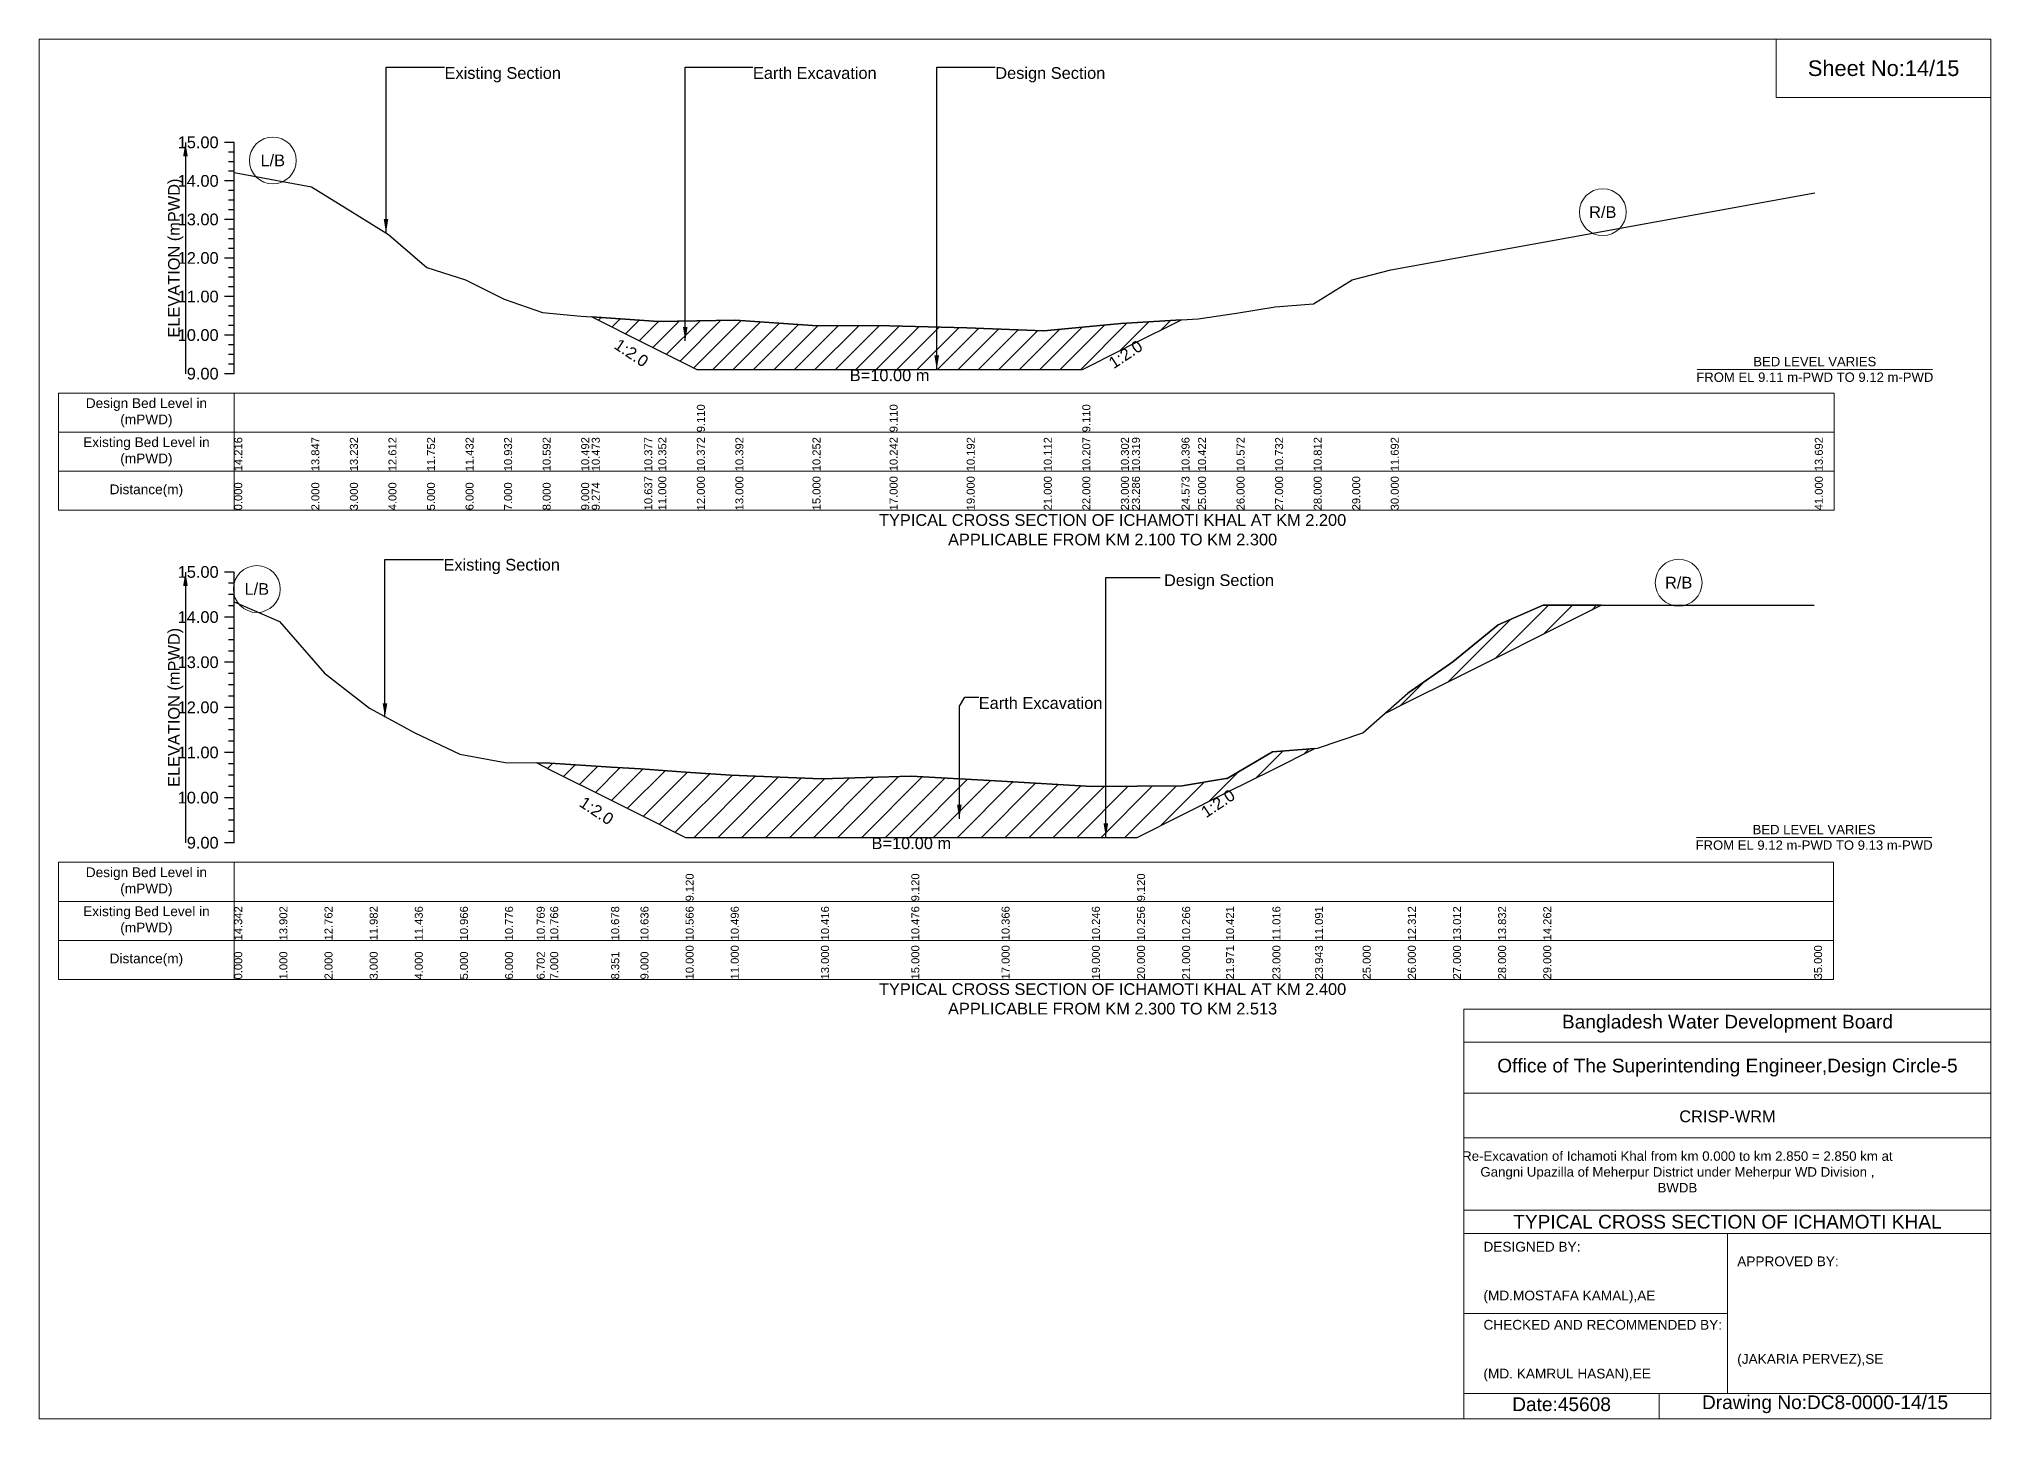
# Model space of a CAD drawing. Header units: inches. Extents: x 91000 to 258649, y -5656 to 4.
# Drawn here: x 240649 to 248649, y -5652 to 4 of the extents above; entities that cross this region are included whole.
import ezdxf

# ---------------------------------------------------------------- set-up
doc = ezdxf.new("R2010")
doc.units = ezdxf.units.IN
doc.header["$LTSCALE"] = 7
doc.header["$MEASUREMENT"] = 0
for name, color, linetype, lineweight in [('Cross section Data Border', 7, 'Continuous', 9), ('Cross Section Labels', 7, 'Continuous', 9), ('Existing_Bed_Level for Xsection', 7, 'Continuous', 25), ('Long Section Labels', 7, 'Continuous', 9)]:
    doc.layers.add(name, color=color, linetype=linetype, lineweight=lineweight)
doc.styles.get("Standard").update_dxf_attribs({"font": 'arial.ttf'})
doc.dimstyles.get("Standard").update_dxf_attribs({"dimtxt": 0.18, "dimasz": 0.18, "dimexe": 0.18, "dimexo": 0.0625, "dimgap": 0.09, "dimtad": 0, "dimtih": 1, "dimtoh": 1, "dimdec": 4, "dimzin": 0, "dimdsep": 46, "dimtxsty": 'Standard', "dimcen": 0.09, "dimadec": 0, "dimazin": 0, "dimtfac": 1, "dimtdec": 4, "dimtofl": 0, "dimtmove": 0, "dimatfit": 3, "dimfxl": 1, "dimtolj": 1, "dimtzin": 0, "dimarcsym": 0})
pattern_1 = [(45, (10649.46, 4.4), (-49.055533, 49.055533), [])]

msp = doc.modelspace()

# ---------------------------------------------------------------- hatches: boundary and pattern name
at = {"layer": 'Existing_Bed_Level for Xsection'}
h = msp.add_hatch(dxfattribs=at)
h.set_pattern_fill('ANSI31', color=256, scale=474, style=0)
h.set_pattern_definition([(45, (10649.46, 4.4), (-41.896077, 41.896077), [])])
h.paths.add_polyline_path([(242914.8, -1134.6), (243130.1, -1242.3), (243187.5, -1270.9), (243345.5, -1349.9), (243503.5, -1349.9), (243819.5, -1349.9), (244135.5, -1349.9), (244451.5, -1349.9), (244767.5, -1349.9), (244925.5, -1349.9), (245083.5, -1270.9), (245128.7, -1248.3), (245332, -1146.7), (245128.7, -1158.9), (245083.5, -1161.6), (244925.5, -1176.6), (244767.5, -1191.6), (244451.5, -1179), (244135.5, -1171.1), (243819.5, -1169.5), (243503.5, -1147.4), (243345.5, -1150.5), (243187.5, -1153.7), (243130.1, -1149.7)])
h = msp.add_hatch(dxfattribs=at)
h.set_pattern_fill('ANSI31', color=256, scale=555, style=0)
h.set_pattern_definition(pattern_1)
h.paths.add_polyline_path([(246165, -2760.1), (246259.5, -2712.9), (246444.5, -2620.4), (246629.5, -2527.9), (246814.5, -2435.4), (247052, -2316.6), (246814.5, -2316.6), (246629.5, -2396.2), (246444.5, -2547.9), (246259.5, -2677.4)])
h = msp.add_hatch(dxfattribs=at)
h.set_pattern_fill('ANSI31', color=256, scale=555, style=0)
h.set_pattern_definition(pattern_1)
h.paths.add_polyline_path([(242689.3, -2962.8), (242744.5, -2990.4), (242994.4, -3115.4), (243114.5, -3175.4), (243299.5, -3267.9), (243484.5, -3267.9), (243854.5, -3267.9), (244224.5, -3267.9), (244594.5, -3267.9), (244964.5, -3267.9), (245149.5, -3267.9), (245334.5, -3175.4), (245514.2, -3085.6), (245519.5, -3082.9), (245704.5, -2990.4), (245878.9, -2903.2), (245704.5, -2917.1), (245519.5, -3026.3), (245514.2, -3027.1), (245334.5, -3055.9), (245149.5, -3057.7), (244964.5, -3059.6), (244594.5, -3037.4), (244224.5, -3017), (243854.5, -3028.1), (243484.5, -3013.3), (243299.5, -3000.4), (243114.5, -2987.4), (242994.4, -2979.6), (242744.5, -2963.4)])

# ---------------------------------------------------------------- linework, layer by layer
at = {"layer": 'Cross section Data Border'}
for points in [[(240729.5, -1447.3), (248007.5, -1447.3), (248007.5, -1927.3), (240729.5, -1927.3)], [(240729.5, -3370.1), (248004.5, -3370.1), (248004.5, -3850.1), (240729.5, -3850.1)]]:
    msp.add_lwpolyline(points, close=True, dxfattribs=at)
for points in [[(241449.5, -1447.3), (241449.5, -1927.3)], [(240729.5, -1607.3), (248007.5, -1607.3)], [(240729.5, -1767.3), (248007.5, -1767.3)], [(241449.5, -3370.1), (241449.5, -3850.1)], [(240729.5, -3530.1), (248004.5, -3530.1)], [(240729.5, -3690.1), (248004.5, -3690.1)]]:
    msp.add_lwpolyline(points, dxfattribs=at)
at = {"layer": 'Cross Section Labels'}
for points in [[(247445.2, -1349.9), (248409.7, -1349.9)], [(247442.2, -3267.9), (248406.7, -3267.9)]]:
    msp.add_lwpolyline(points, dxfattribs=at)
for centre in [(241607.5, -493.3), (247058.5, -705), (241542, -2250), (247369.5, -2224.1)]:
    msp.add_circle(centre, 96, dxfattribs=at)
at = {"layer": 'Existing_Bed_Level for Xsection'}
for points in [[(241449.5, -419.3), (241409.5, -419.3)], [(241449.5, -458.8), (241425.5, -458.8)], [(241449.5, -1367.3), (241449.5, -1209.3), (241449.5, -1051.3), (241449.5, -893.3), (241449.5, -735.3), (241449.5, -577.3), (241449.5, -419.3)], [(241449.5, -498.3), (241425.5, -498.3)], [(241449.5, -537.8), (241425.5, -537.8)], [(241449.5, -543.2), (241765.5, -601.5), (241923.5, -698.6), (242081.5, -796.6), (242239.5, -932.5), (242397.5, -983), (242555.5, -1062), (242713.5, -1115.8), (242871.5, -1131.6), (242914.8, -1134.6), (243130.1, -1149.7), (243187.5, -1153.7), (243345.5, -1150.5), (243345.5, -1150.5), (243503.5, -1147.4), (243819.5, -1169.5), (244135.5, -1171.1), (244135.5, -1171.1), (244451.5, -1179), (244767.5, -1191.6), (244925.5, -1176.6), (244925.5, -1176.6), (245083.5, -1161.6), (245128.7, -1158.9), (245332, -1146.7), (245399.5, -1142.6), (245557.5, -1118.9), (245715.5, -1093.6), (245873.5, -1081), (246031.5, -983), (246189.5, -942), (247927.5, -626)], [(241449.5, -577.3), (241409.5, -577.3)], [(241449.5, -616.8), (241425.5, -616.8)], [(241449.5, -656.3), (241425.5, -656.3)], [(241449.5, -695.8), (241425.5, -695.8)], [(241449.5, -735.3), (241409.5, -735.3)], [(241449.5, -774.8), (241425.5, -774.8)], [(241449.5, -814.3), (241425.5, -814.3)], [(241449.5, -853.8), (241425.5, -853.8)], [(241449.5, -893.3), (241409.5, -893.3)], [(241449.5, -932.8), (241425.5, -932.8)], [(241449.5, -972.3), (241425.5, -972.3)], [(241449.5, -1011.8), (241425.5, -1011.8)], [(241449.5, -1051.3), (241409.5, -1051.3)], [(241449.5, -1090.8), (241425.5, -1090.8)], [(241449.5, -1130.3), (241425.5, -1130.3)], [(241449.5, -1169.8), (241425.5, -1169.8)], [(241449.5, -1209.3), (241409.5, -1209.3)], [(241449.5, -1248.8), (241425.5, -1248.8)], [(241449.5, -1288.3), (241425.5, -1288.3)], [(241449.5, -1327.8), (241425.5, -1327.8)], [(241449.5, -1367.3), (241409.5, -1367.3)], [(241449.5, -2180.1), (241409.5, -2180.1)], [(241449.5, -2226.4), (241425.5, -2226.4)], [(241449.5, -3290.1), (241449.5, -3105.1), (241449.5, -2920.1), (241449.5, -2735.1), (241449.5, -2550.1), (241449.5, -2365.1), (241449.5, -2180.1)], [(241449.5, -2272.6), (241425.5, -2272.6)], [(241449.5, -2318.9), (241425.5, -2318.9)], [(241449.5, -2301.8), (241634.5, -2383.2), (241819.5, -2594.1), (242004.5, -2738.4), (242189.5, -2839.4), (242374.5, -2926.4), (242559.5, -2961.5), (242689.3, -2962.8), (242744.5, -2963.4), (242994.4, -2979.6), (243114.5, -2987.4), (243299.5, -3000.4), (243299.5, -3000.4), (243484.5, -3013.3), (243854.5, -3028.1), (244224.5, -3017), (244224.5, -3017), (244594.5, -3037.4), (244964.5, -3059.6), (245149.5, -3057.7), (245149.5, -3057.7), (245334.5, -3055.9), (245514.2, -3027.1), (245519.5, -3026.3), (245704.5, -2917.1), (245878.9, -2903.2), (245889.5, -2902.3), (246074.5, -2839.4), (246259.5, -2677.4), (246444.5, -2547.9), (246629.5, -2396.2), (246814.5, -2316.6), (247924.5, -2316.6)], [(241449.5, -2365.1), (241409.5, -2365.1)], [(241449.5, -2411.4), (241425.5, -2411.4)], [(241449.5, -2457.6), (241425.5, -2457.6)], [(241449.5, -2550.1), (241409.5, -2550.1)], [(241449.5, -2503.9), (241425.5, -2503.9)], [(241449.5, -2596.4), (241425.5, -2596.4)], [(241449.5, -2642.6), (241425.5, -2642.6)], [(241449.5, -2688.9), (241425.5, -2688.9)], [(241449.5, -2735.1), (241409.5, -2735.1)], [(241449.5, -2781.4), (241425.5, -2781.4)], [(241449.5, -2827.6), (241425.5, -2827.6)], [(241449.5, -2873.9), (241425.5, -2873.9)], [(241449.5, -2920.1), (241409.5, -2920.1)], [(241449.5, -2966.4), (241425.5, -2966.4)], [(241449.5, -3012.6), (241425.5, -3012.6)], [(241449.5, -3105.1), (241409.5, -3105.1)], [(241449.5, -3058.9), (241425.5, -3058.9)], [(241449.5, -3151.4), (241425.5, -3151.4)], [(241449.5, -3197.6), (241425.5, -3197.6)], [(241449.5, -3243.9), (241425.5, -3243.9)], [(241449.5, -3290.1), (241409.5, -3290.1)]]:
    msp.add_lwpolyline(points, dxfattribs=at)
for points in [[(242914.8, -1134.6), (243130.1, -1242.3), (243187.5, -1270.9), (243345.5, -1349.9), (243345.5, -1349.9), (243503.5, -1349.9), (243819.5, -1349.9), (244135.5, -1349.9), (244135.5, -1349.9), (244451.5, -1349.9), (244767.5, -1349.9), (244925.5, -1349.9), (244925.5, -1349.9), (245083.5, -1270.9), (245128.7, -1248.3), (245332, -1146.7), (245332, -1146.7), (245332, -1146.7), (245128.7, -1158.9), (245083.5, -1161.6), (244925.5, -1176.6), (244925.5, -1176.6), (244767.5, -1191.6), (244451.5, -1179), (244135.5, -1171.1), (244135.5, -1171.1), (243819.5, -1169.5), (243503.5, -1147.4), (243345.5, -1150.5), (243345.5, -1150.5), (243187.5, -1153.7), (243130.1, -1149.7)], [(246165, -2760.1), (246259.5, -2712.9), (246444.5, -2620.4), (246629.5, -2527.9), (246814.5, -2435.4), (247052, -2316.6), (246814.5, -2316.6), (246629.5, -2396.2), (246444.5, -2547.9), (246259.5, -2677.4)], [(242689.3, -2962.8), (242689.3, -2962.8), (242744.5, -2990.4), (242994.4, -3115.4), (243114.5, -3175.4), (243299.5, -3267.9), (243299.5, -3267.9), (243484.5, -3267.9), (243854.5, -3267.9), (244224.5, -3267.9), (244224.5, -3267.9), (244594.5, -3267.9), (244964.5, -3267.9), (245149.5, -3267.9), (245149.5, -3267.9), (245334.5, -3175.4), (245514.2, -3085.6), (245519.5, -3082.9), (245704.5, -2990.4), (245878.9, -2903.2), (245878.9, -2903.2), (245878.9, -2903.2), (245704.5, -2917.1), (245519.5, -3026.3), (245514.2, -3027.1), (245334.5, -3055.9), (245149.5, -3057.7), (245149.5, -3057.7), (244964.5, -3059.6), (244594.5, -3037.4), (244224.5, -3017), (244224.5, -3017), (243854.5, -3028.1), (243484.5, -3013.3), (243299.5, -3000.4), (243299.5, -3000.4), (243114.5, -2987.4), (242994.4, -2979.6), (242744.5, -2963.4), (242689.3, -2962.8)]]:
    msp.add_lwpolyline(points, close=True, dxfattribs=at)
at = {"layer": 'Long Section Labels'}
for points in [[(240649.5, 4.4), (248649.5, 4.4), (248649.5, -5651.6), (240649.5, -5651.6)], [(247769.5, 4.4), (248649.5, 4.4), (248649.5, -235.6), (247769.5, -235.6)]]:
    msp.add_lwpolyline(points, close=True, dxfattribs=at)
for points in [[(246489.5, -5651.6), (246489.5, -3971.6), (248649.5, -3971.6)], [(246489.5, -4107.6), (248649.5, -4107.6)], [(246489.5, -4315.6), (248649.5, -4315.6)], [(246489.5, -4499.6), (248649.5, -4499.6)], [(246489.5, -4795.6), (248649.5, -4795.6)], [(246489.5, -4891.6), (248649.5, -4891.6)], [(247569.5, -4891.6), (247569.5, -5547.6)], [(246489.5, -5219.6), (247569.5, -5219.6)], [(246489.5, -5547.6), (248649.5, -5547.6)], [(247289.5, -5547.6), (247289.5, -5651.6)]]:
    msp.add_lwpolyline(points, dxfattribs=at)

# ---------------------------------------------------------------- texts
at = {"layer": 'Cross section Data Border', "char_height": 40, "width": 640, "attachment_point": 5}
for s, insert in [('Design Bed Level in (mPWD)', (241089.5, -1527.3)), ('Existing Bed Level in (mPWD)', (241089.5, -1687.3)), ('Distance(m)', (241089.5, -1847.3)), ('Design Bed Level in (mPWD)', (241089.5, -3450.1)), ('Existing Bed Level in (mPWD)', (241089.5, -3610.1)), ('Distance(m)', (241089.5, -3770.1))]:
    msp.add_mtext(s, dxfattribs=dict(at, insert=insert))
at = {"layer": 'Cross Section Labels'}
for s, insert, char_height, attachment_point in [('Existing Section', (242311.5, -110.8), 48, 1), ('Earth Excavation', (243575.5, -110.8), 48, 1), ('Design Section', (244568.7, -110.8), 48, 1), ('L/B', (241607.5, -493.3), 48, 5), ('R/B', (247058.5, -705), 48, 5), ('B=10.00 m', (244135.5, -1349.9), 48, 2), ('BED LEVEL VARIES ^JFROM EL 9.11 m-PWD TO 9.12 m-PWD', (247927.5, -1349.9), 38.4, 5), ('TYPICAL CROSS SECTION OF ICHAMOTI KHAL AT KM 2.200^JAPPLICABLE FROM KM 2.100 TO KM 2.300', (245049.5, -2007.3), 48, 5), ('Existing Section', (242307.2, -2126.3), 48, 1), ('L/B', (241542, -2250), 48, 5), ('Design Section', (245260.1, -2189.5), 48, 1), ('R/B', (247369.5, -2224.1), 48, 5), ('Earth Excavation', (244500.9, -2693), 48, 1), ('B=10.00 m', (244224.5, -3267.9), 48, 2), ('BED LEVEL VARIES ^JFROM EL 9.12 m-PWD TO 9.13 m-PWD', (247924.5, -3267.9), 38.4, 5), ('TYPICAL CROSS SECTION OF ICHAMOTI KHAL AT KM 2.400^JAPPLICABLE FROM KM 2.300 TO KM 2.513', (245049.5, -3930.1), 48, 5)]:
    msp.add_mtext(s, dxfattribs=dict(at, insert=insert, char_height=char_height, attachment_point=attachment_point))
at = {"layer": 'Cross Section Labels', "char_height": 48, "attachment_point": 2}
for insert, rotation in [((243090.6, -1262), 326.30993), ((245089.2, -1268), 33.69007), ((242948.1, -3138.5), 326.30993), ((245467.9, -3108.7), 33.69007)]:
    msp.add_mtext('1:2.0', dxfattribs=dict(at, insert=insert, rotation=rotation))
at = {"layer": 'Existing_Bed_Level for Xsection', "char_height": 48, "attachment_point": 6}
for s, insert in [('15.00', (241385.5, -419.3)), ('14.00', (241385.5, -577.3)), ('13.00', (241385.5, -735.3)), ('12.00', (241385.5, -893.3)), ('11.00', (241385.5, -1051.3)), ('10.00', (241385.5, -1209.3)), ('9.00', (241385.5, -1367.3)), ('15.00', (241385.5, -2180.1)), ('14.00', (241385.5, -2365.1)), ('13.00', (241385.5, -2550.1)), ('12.00', (241385.5, -2735.1)), ('11.00', (241385.5, -2920.1)), ('10.00', (241385.5, -3105.1)), ('9.00', (241385.5, -3290.1))]:
    msp.add_mtext(s, dxfattribs=dict(at, insert=insert))
at = {"layer": 'Existing_Bed_Level for Xsection', "rotation": 90}
for s, insert, char_height, attachment_point in [('ELEVATION (mPWD)', (241209.5, -893.3), 48, 5), ('9.110', (243345.5, -1607.3), 32.8, 1), ('9.110', (244135.5, -1607.3), 32.8, 1), ('9.110', (244925.5, -1607.3), 32.8, 1), ('14.216', (241449.5, -1767.3), 32.8, 1), ('13.847', (241765.5, -1767.3), 32.8, 1), ('13.232', (241923.5, -1767.3), 32.8, 1), ('12.612', (242081.5, -1767.3), 32.8, 1), ('11.752', (242239.5, -1767.3), 32.8, 1), ('11.432', (242397.5, -1767.3), 32.8, 1), ('10.932', (242555.5, -1767.3), 32.8, 1), ('10.592', (242713.5, -1767.3), 32.8, 1), ('10.492', (242871.5, -1767.3), 32.8, 1), ('10.473', (242914.8, -1767.3), 32.8, 1), ('10.377', (243130.1, -1767.3), 32.8, 1), ('10.352', (243187.5, -1767.3), 32.8, 1), ('10.372', (243345.5, -1767.3), 32.8, 1), ('10.392', (243503.5, -1767.3), 32.8, 1), ('10.252', (243819.5, -1767.3), 32.8, 1), ('10.242', (244135.5, -1767.3), 32.8, 1), ('10.192', (244451.5, -1767.3), 32.8, 1), ('10.112', (244767.5, -1767.3), 32.8, 1), ('10.207', (244925.5, -1767.3), 32.8, 1), ('10.302', (245083.5, -1767.3), 32.8, 1), ('10.319', (245128.7, -1767.3), 32.8, 1), ('10.396', (245332, -1767.3), 32.8, 1), ('10.422', (245399.5, -1767.3), 32.8, 1), ('10.572', (245557.5, -1767.3), 32.8, 1), ('10.732', (245715.5, -1767.3), 32.8, 1), ('10.812', (245873.5, -1767.3), 32.8, 1), ('11.692', (246189.5, -1767.3), 32.8, 1), ('13.692', (247927.5, -1767.3), 32.8, 1), ('0.000', (241449.5, -1927.3), 32.8, 1), ('2.000', (241765.5, -1927.3), 32.8, 1), ('3.000', (241923.5, -1927.3), 32.8, 1), ('4.000', (242081.5, -1927.3), 32.8, 1), ('5.000', (242239.5, -1927.3), 32.8, 1), ('6.000', (242397.5, -1927.3), 32.8, 1), ('7.000', (242555.5, -1927.3), 32.8, 1), ('8.000', (242713.5, -1927.3), 32.8, 1), ('9.000', (242871.5, -1927.3), 32.8, 1), ('9.274', (242914.8, -1927.3), 32.8, 1), ('10.637', (243130.1, -1927.3), 32.8, 1), ('11.000', (243187.5, -1927.3), 32.8, 1), ('12.000', (243345.5, -1927.3), 32.8, 1), ('13.000', (243503.5, -1927.3), 32.8, 1), ('15.000', (243819.5, -1927.3), 32.8, 1), ('17.000', (244135.5, -1927.3), 32.8, 1), ('19.000', (244451.5, -1927.3), 32.8, 1), ('21.000', (244767.5, -1927.3), 32.8, 1), ('22.000', (244925.5, -1927.3), 32.8, 1), ('23.000', (245083.5, -1927.3), 32.8, 1), ('23.286', (245128.7, -1927.3), 32.8, 1), ('24.573', (245332, -1927.3), 32.8, 1), ('25.000', (245399.5, -1927.3), 32.8, 1), ('26.000', (245557.5, -1927.3), 32.8, 1), ('27.000', (245715.5, -1927.3), 32.8, 1), ('28.000', (245873.5, -1927.3), 32.8, 1), ('29.000', (246031.5, -1927.3), 32.8, 1), ('30.000', (246189.5, -1927.3), 32.8, 1), ('41.000', (247927.5, -1927.3), 32.8, 1), ('ELEVATION (mPWD)', (241209.5, -2735.1), 48, 5), ('9.120', (243299.5, -3530.1), 32.8, 1), ('9.120', (244224.5, -3530.1), 32.8, 1), ('9.120', (245149.5, -3530.1), 32.8, 1), ('14.342', (241449.5, -3690.1), 32.8, 1), ('13.902', (241634.5, -3690.1), 32.8, 1), ('12.762', (241819.5, -3690.1), 32.8, 1), ('11.982', (242004.5, -3690.1), 32.8, 1), ('11.436', (242189.5, -3690.1), 32.8, 1), ('10.966', (242374.5, -3690.1), 32.8, 1), ('10.776', (242559.5, -3690.1), 32.8, 1), ('10.769', (242689.3, -3690.1), 32.8, 1), ('10.766', (242744.5, -3690.1), 32.8, 1), ('10.678', (242994.4, -3690.1), 32.8, 1), ('10.636', (243114.5, -3690.1), 32.8, 1), ('10.566', (243299.5, -3690.1), 32.8, 1), ('10.496', (243484.5, -3690.1), 32.8, 1), ('10.416', (243854.5, -3690.1), 32.8, 1), ('10.476', (244224.5, -3690.1), 32.8, 1), ('10.366', (244594.5, -3690.1), 32.8, 1), ('10.246', (244964.5, -3690.1), 32.8, 1), ('10.256', (245149.5, -3690.1), 32.8, 1), ('10.266', (245334.5, -3690.1), 32.8, 1), ('10.421', (245514.2, -3690.1), 32.8, 1), ('11.016', (245704.5, -3690.1), 32.8, 1), ('11.091', (245878.9, -3690.1), 32.8, 1), ('12.312', (246259.5, -3690.1), 32.8, 1), ('13.012', (246444.5, -3690.1), 32.8, 1), ('13.832', (246629.5, -3690.1), 32.8, 1), ('14.262', (246814.5, -3690.1), 32.8, 1), ('0.000', (241449.5, -3850.1), 32.8, 1), ('1.000', (241634.5, -3850.1), 32.8, 1), ('2.000', (241819.5, -3850.1), 32.8, 1), ('3.000', (242004.5, -3850.1), 32.8, 1), ('4.000', (242189.5, -3850.1), 32.8, 1), ('5.000', (242374.5, -3850.1), 32.8, 1), ('6.000', (242559.5, -3850.1), 32.8, 1), ('6.702', (242689.3, -3850.1), 32.8, 1), ('7.000', (242744.5, -3850.1), 32.8, 1), ('8.351', (242994.4, -3850.1), 32.8, 1), ('9.000', (243114.5, -3850.1), 32.8, 1), ('10.000', (243299.5, -3850.1), 32.8, 1), ('11.000', (243484.5, -3850.1), 32.8, 1), ('13.000', (243854.5, -3850.1), 32.8, 1), ('15.000', (244224.5, -3850.1), 32.8, 1), ('17.000', (244594.5, -3850.1), 32.8, 1), ('19.000', (244964.5, -3850.1), 32.8, 1), ('20.000', (245149.5, -3850.1), 32.8, 1), ('21.000', (245334.5, -3850.1), 32.8, 1), ('21.971', (245514.2, -3850.1), 32.8, 1), ('23.000', (245704.5, -3850.1), 32.8, 1), ('23.943', (245878.9, -3850.1), 32.8, 1), ('25.000', (246074.5, -3850.1), 32.8, 1), ('26.000', (246259.5, -3850.1), 32.8, 1), ('27.000', (246444.5, -3850.1), 32.8, 1), ('28.000', (246629.5, -3850.1), 32.8, 1), ('29.000', (246814.5, -3850.1), 32.8, 1), ('35.000', (247924.5, -3850.1), 32.8, 1)]:
    msp.add_mtext(s, dxfattribs=dict(at, insert=insert, char_height=char_height, attachment_point=attachment_point))
at = {"layer": 'Long Section Labels', "attachment_point": 5}
for s, insert, char_height in [('Sheet No:14/15', (248209.5, -115.6), 64), ('Bangladesh Water Development Board', (247569.5, -4031.6), 56), ('Office of The Superintending Engineer,Design Circle-5', (247569.5, -4211.6), 56)]:
    msp.add_mtext(s, dxfattribs=dict(at, insert=insert, char_height=char_height))
at = {"layer": 'Long Section Labels'}
for s, insert, char_height, width, attachment_point in [('CRISP-WRM', (247569.5, -4411.6), 48, 2240, 5), ('Re-Excavation of Ichamoti Khal from km 0.000 to km 2.850 = 2.850 km at^JGangni Upazilla of Meherpur District under Meherpur WD Division ,^JBWDB', (247364.3, -4638.9), 38.88, 1749.6, 5), ('TYPICAL CROSS SECTION OF ICHAMOTI KHAL', (247569.5, -4843.6), 56, 2240, 5), ('DESIGNED BY:^J^J^J(MD.MOSTAFA KAMAL),AE', (246569.5, -5051.6), 40, 1120, 4), ('APPROVED BY:^J^J^J^J^J^J(JAKARIA PERVEZ),SE', (247609.5, -5211.6), 40, 1120, 4), ('CHECKED AND RECOMMENDED BY:^J^J^J(MD. KAMRUL HASAN),EE', (246569.5, -5371.6), 40, 1120, 4), ('Date:45608', (246889.5, -5591.6), 56, 1120, 5), ('Drawing No:DC8-0000-14/15', (247969.5, -5591.6), 56, 1760, 5)]:
    msp.add_mtext(s, dxfattribs=dict(at, insert=insert, char_height=char_height, width=width, attachment_point=attachment_point))

# ---------------------------------------------------------------- leaders
at = {"layer": 'Cross Section Labels', "annotation_type": 0, "has_hookline": 1, "hookline_direction": 0}
for points, text_width in [([(242071.5, -790.4), (242071.5, -110.8), (242311.4, -110.8)], 467.2), ([(243298.1, -1233.1), (243298.1, -110.8), (243575.4, -110.8)], 497), ([(244328.7, -1349.9), (244328.7, -110.8), (244568.6, -110.8)], 441.2), ([(242067.2, -2775.6), (242067.2, -2129.2), (242307.1, -2129.2)], 467.2), ([(245021.9, -3267.9), (245021.9, -2202.2), (245243.8, -2202)], 441.2), ([(244421.4, -3191.7), (244421.4, -2730.1), (244443.3, -2693), (244500.9, -2693)], 497)]:
    msp.add_leader(points, dimstyle='Standard', override={"dimasz": 57.6}, dxfattribs=dict(at, text_width=text_width))
at = {"layer": 'Existing_Bed_Level for Xsection'}
for points in [[(241249.5, -419.3), (241249.5, -1367.3)], [(241249.5, -2180.1), (241249.5, -3290.1)]]:
    msp.add_leader(points, dimstyle='Standard', override={"dimasz": 57.6}, dxfattribs=at)

doc.saveas('drawing.dxf')
